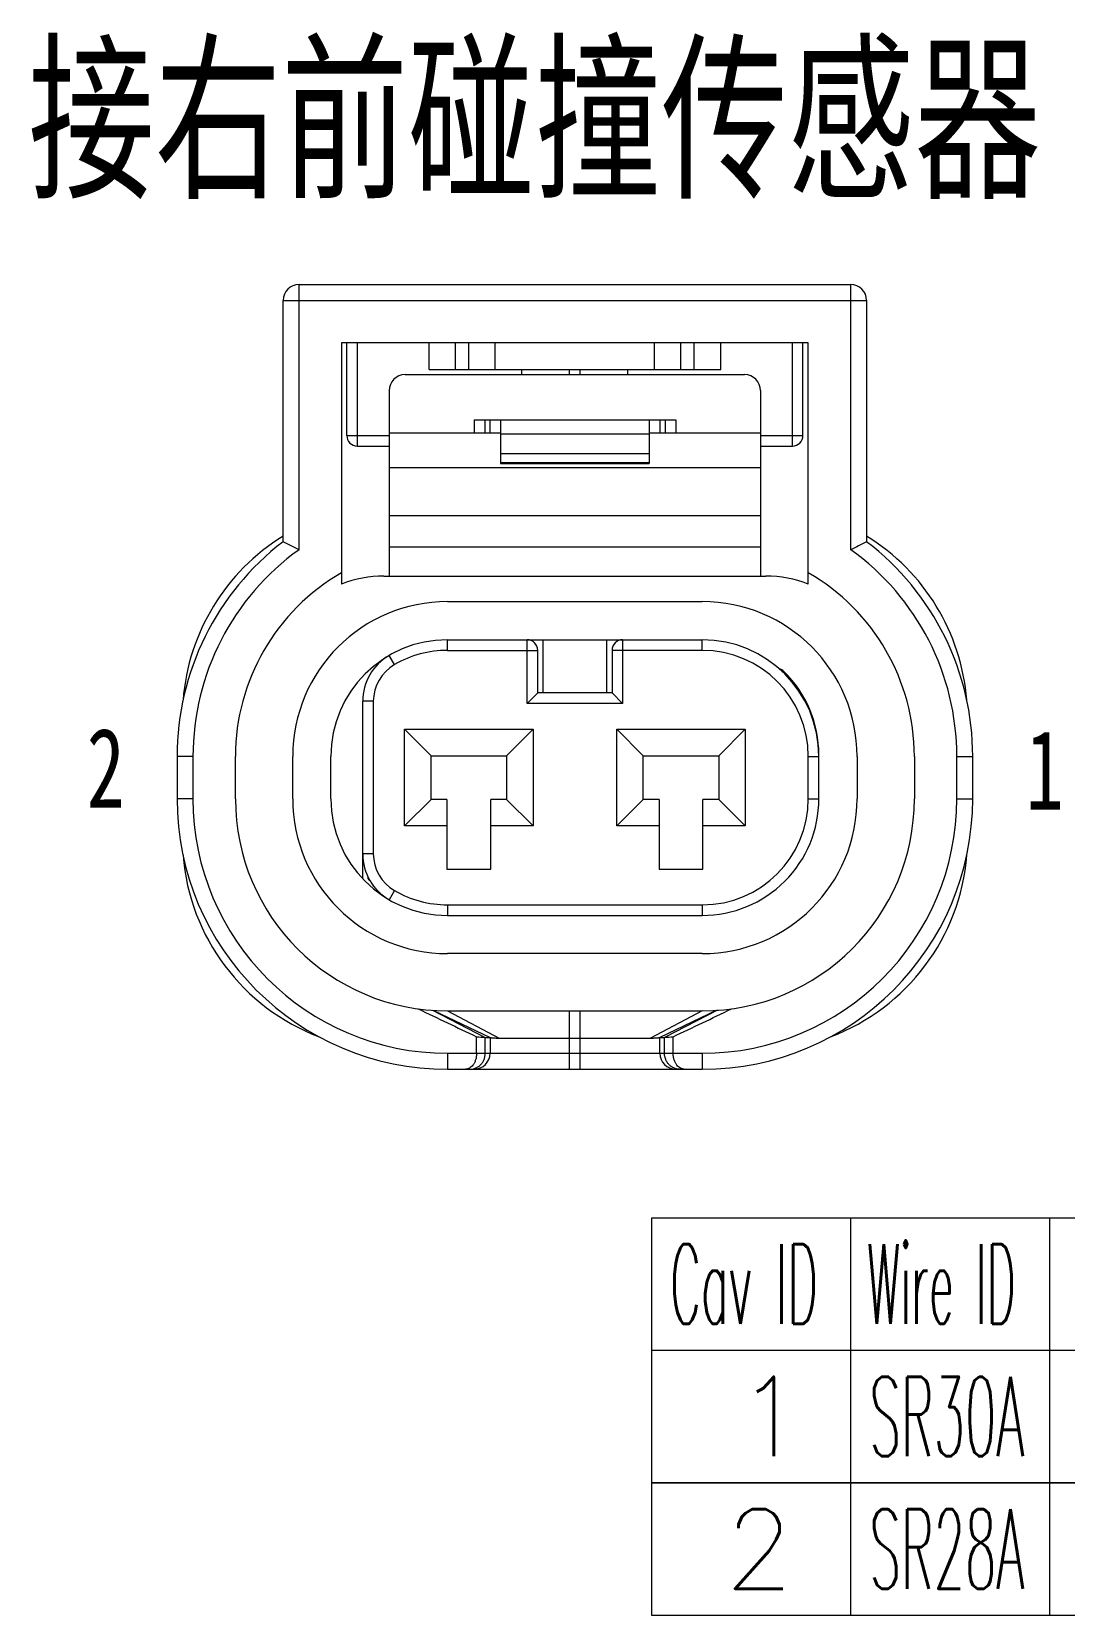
# Model space of a CAD drawing. Header units: inches. Extents: x 47316 to 59086, y 3141 to 11743.
# Drawn here: x 53363.5 to 53402.5, y 9986.4 to 10046.1 of the extents above; entities that cross this region are included whole.
import ezdxf

# ---------------------------------------------------------------- set-up
doc = ezdxf.new("R2010")
doc.units = ezdxf.units.IN
doc.header["$MEASUREMENT"] = 0
doc.styles.add('MtX_FangSong_GB2312', font='')
doc.styles.get("Standard").update_dxf_attribs({"font": ''})
doc.styles.get('MtX_FangSong_GB2312').set_extended_font_data('FangSong_GB2312')
doc.styles.get('Standard').set_extended_font_data('SimSun')

msp = doc.modelspace()

# ---------------------------------------------------------------- linework, layer by layer
at = {"color": 0, "linetype": 'Continuous', "lineweight": 15}
for p, q in [((53373.624, 10026.594), (53373.624, 10036.597)), ((53373.624, 10036.597), (53394.424, 10036.597)), ((53394.424, 10026.594), (53394.424, 10036.597)), ((53373.024, 10026.896), (53373.024, 10035.997)), ((53373.024, 10035.997), (53395.024, 10035.997)), ((53395.024, 10035.997), (53395.024, 10026.896)), ((53375.224, 10034.397), (53375.224, 10025.296)), ((53392.824, 10034.397), (53375.224, 10034.397)), ((53375.424, 10030.901), (53375.424, 10034.397)), ((53375.824, 10030.501), (53375.824, 10034.397)), ((53378.524, 10033.397), (53378.524, 10034.397)), ((53379.524, 10033.397), (53379.524, 10034.397)), ((53380.024, 10033.397), (53380.024, 10034.397)), ((53381.024, 10033.397), (53381.024, 10034.397)), ((53387.024, 10033.397), (53387.024, 10034.397)), ((53388.024, 10033.397), (53388.024, 10034.397)), ((53388.524, 10033.397), (53388.524, 10034.397)), ((53389.524, 10033.397), (53389.524, 10034.397)), ((53392.224, 10030.501), (53392.224, 10034.397)), ((53392.624, 10030.901), (53392.624, 10034.397)), ((53392.824, 10025.296), (53392.824, 10034.397)), ((53378.524, 10033.397), (53389.524, 10033.397)), ((53382.024, 10033.197), (53382.024, 10033.397)), ((53383.824, 10033.197), (53383.824, 10033.397)), ((53384.224, 10033.197), (53384.224, 10033.397)), ((53386.024, 10033.197), (53386.024, 10033.397)), ((53377.624, 10033.197), (53390.424, 10033.197)), ((53377.024, 10032.597), (53377.024, 10025.597)), ((53391.024, 10032.597), (53391.024, 10025.597)), ((53377.024, 10030.997), (53381.224, 10030.997)), ((53380.224, 10031.497), (53380.224, 10030.997)), ((53380.224, 10031.497), (53387.824, 10031.497)), ((53380.625, 10031.497), (53380.625, 10030.997)), ((53380.822, 10031.497), (53380.822, 10030.997)), ((53381.224, 10031.497), (53381.224, 10029.843)), ((53386.824, 10031.497), (53386.824, 10029.843)), ((53386.824, 10030.997), (53391.024, 10030.997)), ((53387.225, 10031.497), (53387.225, 10030.997)), ((53387.422, 10031.497), (53387.422, 10030.997)), ((53387.824, 10031.497), (53387.824, 10030.997)), ((53375.424, 10030.901), (53377.024, 10030.901)), ((53375.824, 10030.501), (53377.024, 10030.501)), ((53381.224, 10030.961), (53386.824, 10030.961)), ((53391.024, 10030.901), (53392.624, 10030.901)), ((53391.024, 10030.501), (53392.224, 10030.501)), ((53381.224, 10030.227), (53386.824, 10030.227)), ((53381.224, 10029.88), (53386.824, 10029.88)), ((53381.224, 10029.843), (53386.824, 10029.843)), ((53377.024, 10029.697), (53391.024, 10029.697)), ((53377.024, 10027.889), (53391.024, 10027.889)), ((53377.024, 10026.697), (53391.024, 10026.697)), ((53376.824, 10025.597), (53391.224, 10025.597)), ((53379.224, 10024.637), (53388.824, 10024.637)), ((53377.224, 10022.261), (53377.024, 10022.608)), ((53379.224, 10022.797), (53379.224, 10023.197)), ((53379.224, 10023.197), (53388.824, 10023.197)), ((53379.224, 10022.797), (53382.624, 10022.797)), ((53382.224, 10020.797), (53382.224, 10023.197)), ((53382.624, 10021.197), (53382.624, 10022.797)), ((53382.824, 10021.197), (53382.824, 10023.197)), ((53385.224, 10021.197), (53385.224, 10023.197)), ((53385.424, 10022.797), (53385.424, 10021.197)), ((53388.824, 10022.797), (53385.424, 10022.797)), ((53385.824, 10023.197), (53385.824, 10020.797)), ((53388.824, 10022.797), (53388.824, 10023.197)), ((53376.024, 10014.177), (53376.024, 10020.875)), ((53376.424, 10020.875), (53376.024, 10020.875)), ((53376.424, 10020.875), (53376.424, 10015.119)), ((53382.624, 10021.197), (53382.224, 10020.797)), ((53385.424, 10021.197), (53382.624, 10021.197)), ((53385.424, 10021.197), (53385.824, 10020.797)), ((53385.824, 10020.797), (53382.224, 10020.797)), ((53377.599, 10016.172), (53377.599, 10019.822)), ((53378.599, 10018.822), (53377.599, 10019.822)), ((53377.599, 10019.822), (53382.449, 10019.822)), ((53381.449, 10018.822), (53382.449, 10019.822)), ((53382.449, 10019.822), (53382.449, 10016.172)), ((53385.599, 10019.822), (53390.449, 10019.822)), ((53386.599, 10018.822), (53385.599, 10019.822)), ((53385.599, 10016.172), (53385.599, 10019.822)), ((53389.449, 10018.822), (53390.449, 10019.822)), ((53390.449, 10019.822), (53390.449, 10016.172)), ((53369.024, 10018.797), (53369.024, 10017.197)), ((53369.624, 10018.797), (53369.024, 10018.797)), ((53369.624, 10018.797), (53369.624, 10017.197)), ((53371.224, 10017.197), (53371.224, 10018.797)), ((53373.384, 10017.197), (53373.384, 10018.797)), ((53374.824, 10017.197), (53374.824, 10018.797)), ((53378.599, 10017.172), (53378.599, 10018.822)), ((53378.599, 10018.822), (53381.449, 10018.822)), ((53381.449, 10018.822), (53381.449, 10017.172)), ((53386.599, 10018.822), (53389.449, 10018.822)), ((53386.599, 10017.172), (53386.599, 10018.822)), ((53389.449, 10018.822), (53389.449, 10017.172)), ((53392.824, 10018.797), (53393.224, 10018.797)), ((53392.824, 10017.197), (53392.824, 10018.797)), ((53393.224, 10017.197), (53393.224, 10018.86)), ((53394.664, 10018.797), (53394.664, 10017.197)), ((53396.824, 10018.797), (53396.824, 10017.197)), ((53398.424, 10018.797), (53399.024, 10018.797)), ((53398.424, 10017.197), (53398.424, 10018.797)), ((53399.024, 10017.197), (53399.024, 10018.797)), ((53369.624, 10017.197), (53369.024, 10017.197)), ((53378.599, 10017.172), (53377.599, 10016.172)), ((53379.199, 10017.172), (53378.599, 10017.172)), ((53379.199, 10017.172), (53379.199, 10014.547)), ((53381.449, 10017.172), (53380.849, 10017.172)), ((53380.849, 10014.547), (53380.849, 10017.172)), ((53381.449, 10017.172), (53382.449, 10016.172)), ((53386.599, 10017.172), (53385.599, 10016.172)), ((53387.199, 10017.172), (53386.599, 10017.172)), ((53387.199, 10017.172), (53387.199, 10014.547)), ((53389.449, 10017.172), (53388.849, 10017.172)), ((53388.849, 10014.547), (53388.849, 10017.172)), ((53389.449, 10017.172), (53390.449, 10016.172)), ((53392.824, 10017.197), (53393.224, 10017.197)), ((53398.424, 10017.197), (53399.024, 10017.197)), ((53379.199, 10016.172), (53377.599, 10016.172)), ((53382.449, 10016.172), (53380.849, 10016.172)), ((53387.199, 10016.172), (53385.599, 10016.172)), ((53390.449, 10016.172), (53388.849, 10016.172)), ((53376.424, 10015.119), (53376.024, 10015.119)), ((53376.224, 10014.177), (53376.224, 10014.247)), ((53379.199, 10014.547), (53380.849, 10014.547)), ((53387.199, 10014.547), (53388.849, 10014.547)), ((53377.224, 10013.733), (53377.024, 10013.386)), ((53379.224, 10013.197), (53388.824, 10013.197)), ((53379.224, 10013.197), (53379.224, 10012.797)), ((53388.824, 10013.197), (53388.824, 10012.797)), ((53379.224, 10012.797), (53388.824, 10012.797)), ((53388.824, 10011.357), (53379.224, 10011.357)), ((53378.649, 10009.218), (53380.643, 10008.194)), ((53378.692, 10009.215), (53380.824, 10008.191)), ((53379.224, 10009.197), (53388.824, 10009.197)), ((53379.224, 10009.197), (53381.17, 10008.171)), ((53383.824, 10006.997), (53383.824, 10009.197)), ((53384.224, 10006.997), (53384.224, 10009.197)), ((53388.824, 10009.197), (53386.877, 10008.171)), ((53389.355, 10009.215), (53387.224, 10008.191)), ((53389.398, 10009.218), (53387.404, 10008.194)), ((53380.317, 10007.597), (53380.317, 10008.224)), ((53380.643, 10007.597), (53380.643, 10008.194)), ((53380.643, 10008.194), (53380.824, 10008.191)), ((53380.824, 10008.191), (53380.824, 10007.597)), ((53381.17, 10008.171), (53386.877, 10008.171)), ((53387.224, 10008.191), (53387.404, 10008.194)), ((53387.224, 10007.597), (53387.224, 10008.191)), ((53387.404, 10007.597), (53387.404, 10008.194)), ((53387.73, 10007.597), (53387.73, 10008.224)), ((53379.224, 10007.597), (53388.824, 10007.597)), ((53379.224, 10007.597), (53379.224, 10006.997)), ((53388.824, 10007.597), (53388.824, 10006.997)), ((53379.224, 10006.997), (53388.824, 10006.997)), ((53386.931, 10001.395), (53469.431, 10001.395)), ((53386.931, 9996.395), (53386.931, 10001.395)), ((53386.931, 9996.395), (53469.431, 9996.395))]:
    msp.add_line(p, q, dxfattribs=at)
at = {"color": 7, "linetype": 'Continuous', "lineweight": 15}
for p, q in [((53394.431, 9996.395), (53394.431, 10001.395)), ((53401.931, 9996.395), (53401.931, 10001.395))]:
    msp.add_line(p, q, dxfattribs=at)
at = {"color": 102, "linetype": 'Continuous', "lineweight": 15}
for p, q in [((53394.431, 9991.395), (53394.431, 9996.395)), ((53401.931, 9991.395), (53401.931, 9996.395)), ((53394.431, 9986.395), (53394.431, 9991.395)), ((53401.931, 9986.395), (53401.931, 9991.395))]:
    msp.add_line(p, q, dxfattribs=at)
at = {"color": 0, "linetype": 'Continuous', "lineweight": 15}
for points in [[(53386.931, 9991.395), (53386.931, 9996.395), (53469.431, 9996.395), (53469.431, 9991.395)], [(53386.931, 9986.395), (53386.931, 9991.395), (53469.431, 9991.395), (53469.431, 9986.395)]]:
    msp.add_lwpolyline(points, close=True, dxfattribs=at)
for centre, radius, start, end in [((53373.624, 10035.997), 0.6, 90, 180), ((53394.424, 10035.997), 0.6, 0, 90), ((53377.624, 10032.597), 0.6, 90, 180), ((53390.424, 10032.597), 0.6, 0, 90), ((53375.824, 10030.901), 0.4, 180.00005, 269.99995), ((53392.224, 10030.901), 0.4, 269.99999, 359.99998), ((53379.224, 10018.797), 10.2, 127.43371, 180), ((53377.224, 10020.297), 8, 121.67153, 175.49574), ((53353.416, 9987.187), 44.286, 62.85187, 63.7209), ((53414.631, 9987.187), 44.286, 116.2791, 117.14813), ((53390.824, 10020.297), 8, 4.50426, 58.32847), ((53388.824, 10018.797), 10.2, 0, 52.56629), ((53379.224, 10018.797), 9.6, 125.68533, 180), ((53388.824, 10018.797), 9.6, 0, 54.31467), ((53379.224, 10018.797), 8, 120, 180), ((53376.824, 10021.197), 4.4, 90, 111.32369), ((53391.224, 10021.197), 4.4, 68.67631, 90), ((53388.824, 10018.797), 8, 0, 60), ((53379.224, 10018.797), 5.84, 90, 180), ((53388.824, 10018.797), 5.84, 0, 90), ((53379.224, 10018.797), 4.4, 90, 180), ((53378.024, 10020.875), 2, 120, 180), ((53379.224, 10018.797), 4, 90, 120), ((53382.224, 10022.797), 0.4, 0, 90), ((53385.824, 10022.797), 0.4, 90, 180), ((53388.824, 10018.797), 4.4, 0, 90), ((53388.824, 10018.797), 4, 0, 90), ((53378.024, 10020.875), 1.6, 120, 180), ((53391.624, 10021.717), 0.4, 45.573, 75.0993), ((53388.824, 10018.86), 4.4, 0, 45.573), ((53379.224, 10017.197), 10.2, 180, 270), ((53379.224, 10017.197), 9.6, 180, 270), ((53379.224, 10017.197), 8, 180, 270), ((53379.224, 10017.197), 5.84, 180, 270), ((53379.224, 10017.197), 4.4, 180, 270), ((53388.824, 10017.197), 10.2, 270, 0), ((53388.824, 10017.197), 9.6, 270, 0), ((53388.824, 10017.197), 8, 270, 0), ((53388.824, 10017.197), 5.84, 270, 0), ((53388.824, 10017.197), 4.4, 270, 0.00016), ((53388.824, 10017.197), 4, 270, 0), ((53377.224, 10015.697), 8, 184.5153, 249.22533), ((53378.024, 10015.119), 2, 180, 240), ((53378.024, 10015.119), 1.6, 180, 240), ((53390.824, 10015.697), 8, 290.77467, 355.4847), ((53379.424, 10017.197), 4.4, 223.34176, 224.93422), ((53379.224, 10017.197), 4, 240, 270), ((53473.749, 10206.739), 219.403, 244.15933, 244.7958), ((53294.298, 10206.738), 219.403, 295.2042, 295.84067), ((53381.291, 10017.193), 9.022, 263.80599, 265.88069), ((53386.757, 10017.19), 9.019, 274.11892, 276.1944), ((53380.224, 10007.597), 0.6, 270, 0), ((53387.824, 10007.597), 0.6, 180, 270)]:
    msp.add_arc(centre, radius, start, end, dxfattribs=at)
for points in [[(53380.824, 10008.191), (53380.824, 10008.191), (53380.824, 10008.191), (53380.824, 10008.191)], [(53380.824, 10008.191), (53380.824, 10008.191), (53380.824, 10008.191), (53380.824, 10008.191)], [(53387.223, 10008.191), (53387.223, 10008.191), (53387.223, 10008.191), (53387.223, 10008.191)], [(53387.223, 10008.191), (53387.223, 10008.191), (53387.223, 10008.191), (53387.223, 10008.191)], [(53387.223, 10008.191), (53387.223, 10008.191), (53387.224, 10008.191), (53387.224, 10008.191)]]:
    msp.add_open_spline(points, degree=3, dxfattribs=at)
for points, knots in [([(53380.824, 10008.191), (53380.824, 10008.191), (53380.824, 10008.191), (53380.825, 10008.191), (53380.826, 10008.191), (53380.826, 10008.191), (53380.827, 10008.191)], [0.001007358, 0.001007358, 0.001007358, 0.001007358, 0.002276351, 0.004054987, 0.006342826, 0.009139429, 0.009139429, 0.009139429, 0.009139429]), ([(53380.827, 10008.191), (53380.827, 10008.191), (53380.829, 10008.19), (53380.833, 10008.19), (53380.836, 10008.19), (53380.841, 10008.189), (53380.846, 10008.188), (53380.852, 10008.188), (53380.861, 10008.187), (53380.875, 10008.185), (53380.893, 10008.184), (53380.914, 10008.182), (53380.937, 10008.18), (53380.963, 10008.178), (53380.992, 10008.176), (53381.035, 10008.174), (53381.094, 10008.172), (53381.144, 10008.171), (53381.17, 10008.171)], [0.0091394, 0.0091394, 0.0091394, 0.0091394, 0.0162572, 0.0254047, 0.0365786, 0.0497753, 0.0649914, 0.082222, 0.1014575, 0.1459009, 0.1982316, 0.2583341, 0.3260824, 0.4013244, 0.4838987, 0.5736239, 0.7737432, 1, 1, 1, 1]), ([(53386.877, 10008.171), (53386.904, 10008.171), (53386.953, 10008.172), (53387.012, 10008.174), (53387.055, 10008.176), (53387.084, 10008.178), (53387.11, 10008.18), (53387.133, 10008.182), (53387.154, 10008.184), (53387.172, 10008.185), (53387.186, 10008.187), (53387.195, 10008.188), (53387.201, 10008.188), (53387.206, 10008.189), (53387.211, 10008.19), (53387.215, 10008.19), (53387.218, 10008.19), (53387.22, 10008.191), (53387.221, 10008.191), (53387.221, 10008.191)], [0, 0, 0, 0, 0.2262536, 0.4263707, 0.5160953, 0.5986693, 0.6739113, 0.7416597, 0.8017627, 0.8540939, 0.898538, 0.9177739, 0.9350051, 0.9502217, 0.9634188, 0.9745929, 0.9837406, 0.9908586, 0.9936554, 0.9936554, 0.9936554, 0.9936554]), ([(53387.221, 10008.191), (53387.222, 10008.191), (53387.222, 10008.191), (53387.223, 10008.191), (53387.223, 10008.191)], [0.993655394, 0.993655394, 0.993655394, 0.993655394, 0.995943458, 0.997722375, 0.997722375, 0.997722375, 0.997722375]), ([(53380.317, 10007.597), (53380.317, 10007.554), (53380.311, 10007.469), (53380.283, 10007.348), (53380.239, 10007.242), (53380.184, 10007.153), (53380.119, 10007.084), (53380.059, 10007.041), (53380.01, 10007.018), (53379.973, 10007.006), (53379.935, 10006.999), (53379.91, 10006.997), (53379.897, 10006.997)], [0, 0, 0, 0, 0.161201, 0.315358, 0.457773, 0.586734, 0.70286, 0.80825, 0.85793, 0.906127, 0.953318, 1, 1, 1, 1]), ([(53380.079, 10006.997), (53380.116, 10006.997), (53380.19, 10007.005), (53380.296, 10007.039), (53380.378, 10007.086), (53380.437, 10007.133), (53380.492, 10007.186), (53380.551, 10007.262), (53380.594, 10007.349), (53380.619, 10007.423), (53380.637, 10007.499), (53380.643, 10007.558), (53380.643, 10007.597)], [0, 0, 0, 0, 0.121126, 0.242849, 0.365666, 0.427672, 0.490053, 0.615802, 0.742934, 0.806991, 0.871255, 1, 1, 1, 1]), ([(53387.968, 10006.997), (53387.931, 10006.997), (53387.857, 10007.005), (53387.751, 10007.039), (53387.669, 10007.086), (53387.61, 10007.133), (53387.555, 10007.186), (53387.496, 10007.262), (53387.453, 10007.349), (53387.428, 10007.423), (53387.41, 10007.499), (53387.404, 10007.558), (53387.404, 10007.597)], [0, 0, 0, 0, 0.121126, 0.242849, 0.365666, 0.427672, 0.490053, 0.615802, 0.742934, 0.806991, 0.871255, 1, 1, 1, 1]), ([(53388.15, 10006.997), (53388.137, 10006.997), (53388.112, 10006.999), (53388.075, 10007.006), (53388.037, 10007.018), (53387.988, 10007.041), (53387.928, 10007.084), (53387.863, 10007.153), (53387.808, 10007.242), (53387.764, 10007.348), (53387.736, 10007.469), (53387.73, 10007.554), (53387.73, 10007.597)], [0, 0, 0, 0, 0.046682, 0.093873, 0.14207, 0.19175, 0.29714, 0.413266, 0.542227, 0.684642, 0.838799, 1, 1, 1, 1])]:
    msp.add_open_spline(points, degree=3, knots=knots, dxfattribs=at)

# ---------------------------------------------------------------- texts
at = {"color": 0, "lineweight": 15, "style": 'MtX_FangSong_GB2312', "width": 0.7}
msp.add_text('接右前碰撞传感器', height=5, dxfattribs=at).set_placement((53363.409, 10040.373))
for s, p in [('2', (53365.621, 10016.864)), ('1', (53401.029, 10016.792))]:
    msp.add_text(s, height=3, rotation=360, dxfattribs=at).set_placement(p)
at = {"color": 7, "linetype": 'Continuous', "lineweight": 15, "char_height": 3, "attachment_point": 1}
for s, insert, width in [('\\Fromans.shx;\\W0.4026548673;\\T1.0000000000;\\o\\lWire ID', (53395.046, 10000.395), 6.5), ('\\Fromans.shx;\\W0.4292452830;\\T1.0000000000;\\o\\lCav ID', (53387.615, 10000.395), 6.5), ('\\Fromans.shx;\\W1.0000000000;\\T1.0000000000;\\o\\l1', (53390.11, 9995.395), 2.85714), ('\\Fromans.shx;\\W1.0000000000;\\T1.0000000000;\\o\\l2', (53389.681, 9990.395), 2.85714)]:
    msp.add_mtext(s, dxfattribs=dict(at, insert=insert, width=width))
at = {"color": 21, "linetype": 'Continuous', "lineweight": 15, "char_height": 3, "width": 6.5, "attachment_point": 1}
for s, insert in [('\\Fromans.shx;\\W0.4595959596;\\T1.0000000000;\\o\\lSR30A', (53395.128, 9995.395)), ('\\Fromans.shx;\\W0.4595959596;\\T1.0000000000;\\o\\lSR28A', (53395.128, 9990.395))]:
    msp.add_mtext(s, dxfattribs=dict(at, insert=insert))

doc.saveas('drawing.dxf')
